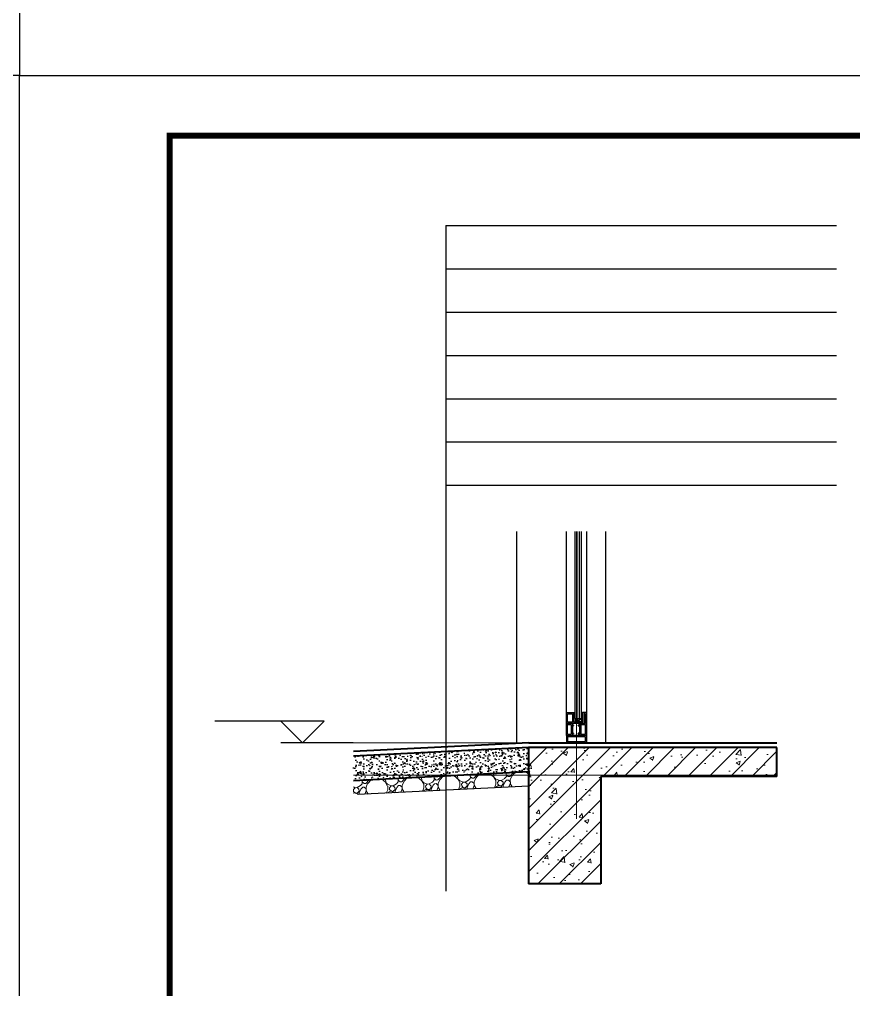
# Model space of a CAD drawing. Extents: x 27938 to 725830, y -209821 to 1628073.
# Drawn here: x 260214 to 263683, y 932830 to 936865 of the extents above; entities that cross this region are included whole.
import ezdxf

# ---------------------------------------------------------------- set-up
doc = ezdxf.new("R2010")
doc.units = 0
doc.header["$LTSCALE"] = 1000
doc.header["$MEASUREMENT"] = 0
doc.linetypes.add('DOTE', pattern=[2.42, 2, -0.2, 0.02, -0.2])
for name, color, linetype in [('3-面层', 5, 'Continuous'), ('DIM_ELEV', 3, 'Continuous'), ('DIM_LEAD', 3, 'Continuous'), ('PUB_HACTH', 252, 'Continuous'), ('图框', 140, 'Continuous')]:
    doc.layers.add(name, color=color, linetype=linetype)
for name, color, linetype, lineweight in [('DOTE', 19, 'DOTE', 9), ('PUB_HATCH', 8, 'Continuous', 9), ('WALL', 9, 'Continuous', 40)]:
    doc.layers.add(name, color=color, linetype=linetype, lineweight=lineweight)
doc.layers.add('yichutu', color=7, linetype='Continuous', true_color=0xffffff, plot=False)
pattern_1 = [(45, (-2110935.04, 1142494.77), (-44.1941738, 44.1941738), []), (50, (-2110935.04, 1142494.77), (179.315046, -15.688034), [18.75, -206.25]), (355, (-2110935.04, 1142494.77), (-34.687833, 188.048033), [15, -165]), (100.4514, (-2110920.1, 1142493.47), (144.627345, 172.359886), [15.935047, -175.285528]), (46.1842, (-2110935.04, 1142544.77), (266.810262, -41.379754), [28.125, -309.375]), (96.6356, (-2110912.8, 1142541.32), (233.665676, 243.529468), [23.902572, -262.92825]), (351.1842, (-2110935.04, 1142544.77), (233.665486, 243.52965), [22.5, -247.5]), (21, (-2110910.04, 1142532.27), (149.226763, -100.654723), [18.75, -206.25]), (326, (-2110910.04, 1142532.27), (60.828833, 181.287511), [15, -165]), (71.4514, (-2110897.6, 1142523.88), (210.055657, 80.632624), [15.935047, -175.285528]), (37.5, (-2110935.04, 1142494.77), (3.0399638, 83.2234635), [0, -163, 0, -167.5, 0, -165.625]), (7.5, (-2110935.04, 1142494.77), (65.7673844, 98.602928), [0, -95.5, 0, -159.25, 0, -63.125]), (327.5, (-2110990.79, 1142494.77), (133.455609, -5.638718), [0, -62.5, 0, -195, 0, -258.75]), (317.5, (-2111015.79, 1142494.77), (145.7965423, 25.0262456), [0, -81.25, 0, -129.5, 0, -183.75])]

# ---------------------------------------------------------------- blocks, each defined once
blk = doc.blocks.new('yct-841-594-84100-59399.9999999999-100-1000.0')
at = {"layer": 'yichutu', "color": 7, "true_color": 0xffffff}
blk.add_lwpolyline([(0, 0), (0, 59400), (84100, 59400), (84100, 0)], close=True, dxfattribs=at)
blk = doc.blocks.new('A$C6C8F5AB9')
at = {"layer": '图框'}
blk.add_lwpolyline([(0, 0), (21025, 0), (21025, -14850), (0, -14850)], close=True, dxfattribs=at)
blk.add_lwpolyline([(0, 0), (21025, 0), (21025, -14850), (0, -14850)], close=True, dxfattribs=at)
at = {"layer": '图框', "const_width": 25}
blk.add_lwpolyline([(20775, -14600), (20775, -250), (625, -250), (625, -14600)], close=True, dxfattribs=at)

msp = doc.modelspace()

# ---------------------------------------------------------------- hatches: boundary and pattern name
at = {"layer": 'PUB_HACTH', "ltscale": 0.8}
h = msp.add_hatch(dxfattribs=at)
h.set_pattern_fill('AR-CONC', color=256, scale=25, angle=2.8607)
h.set_pattern_definition([(52.8606782, (-1887365.465, 1158950.115), (45.6882796, -1.7067098), [4.7625, -52.3875]), (357.8606782, (-1887365.465, 1158950.115), (-11.1835175, 47.2649187), [3.81, -41.91]), (103.3116782, (-1887361.657, 1158949.973), (34.5049375, 45.558), [4.0475, -44.5225]), (49.0448782, (-1887366.1, 1158962.8), (68.2098655, -7.115264), [7.14375, -78.58125]), (99.4962782, (-1887360.414, 1158962.206), (56.1899994, 64.74137), [6.07125, -66.78375]), (354.0446782, (-1887366.1, 1158962.8), (56.1900976, 64.7412652), [5.715, -62.865]), (23.8606782, (-1887359.598, 1158959.945), (39.1324404, -23.6428395), [4.7625, -52.3875]), (328.8606782, (-1887359.6, 1158959.945), (13.1331625, 46.7607062), [3.81, -41.91]), (74.3120782, (-1887356.337, 1158957.975), (52.2654936, 23.1179638), [4.0475, -44.5225]), (40.36067825, (-1887365.465, 1158950.115), (-0.28379433, 21.15095364), [0, -41.402, 0, -42.545, 0, -42.06875]), (10.3606782, (-1887365.465, 1158950.115), (15.43415785, 25.84763433), [0, -24.257, 0, -40.4495, 0, -16.03375]), (330.36067825, (-1887379.607, 1158949.408), (33.92688386, 0.26134608), [0, -15.875, 0, -49.53, 0, -65.7225]), (320.3606782, (-1887385.95, 1158949.09), (36.6689041, 8.19689118), [0, -20.6375, 0, -32.893, 0, -46.6725])])
h.paths.add_polyline_path([(261603, 933800.1), (261603, 933700), (262337.2, 933736.7), (262332.2, 933836.6)])
at = {"layer": 'PUB_HATCH'}
h = msp.add_hatch(dxfattribs=at)
h.set_pattern_fill('钢筋混凝土', color=256, scale=25, style=0)
h.set_pattern_definition(pattern_1)
h.paths.add_polyline_path([(263363.9, 933716.7), (263363.9, 933836.7), (262331.4, 933836.7), (262631.4, 933716.7)])
h = msp.add_hatch(dxfattribs=at)
h.set_pattern_fill('钢筋混凝土', color=256, scale=25, style=0)
h.set_pattern_definition(pattern_1)
h.paths.add_polyline_path([(262631.4, 933716.7), (262331.4, 933836.7), (262331.4, 933269.7), (262631.4, 933269.7)])
at = {"layer": 'PUB_HATCH', "linetype": 'ByBlock'}
h = msp.add_hatch(dxfattribs=at)
h.set_pattern_fill('卵石砌体', color=256, scale=20, angle=2.8607, style=0)
h.set_pattern_definition([(2.860678, (-1887260.6, 1158955.36), (-7.486127, 149.813077), [7.5, -22.5, 7.5, -112.5]), (2.860678, (-1887223.89, 1158972.21), (-7.486127, 149.813077), [7.5, -142.5]), (2.860678, (-1887299.55, 1158983.45), (-7.486127, 149.813077), [15, -135]), (2.860678, (-1887337.37, 1158989.07), (-7.486127, 149.813077), [22.5, -127.5]), (2.860678, (-1887262.84, 1159000.3), (-7.486127, 149.813077), [15, -15, 22.5, -97.5]), (2.860678, (-1887271.45, 1159022.4), (-7.486127, 149.813077), [22.5, -127.5]), (2.860678, (-1887309.28, 1159028.02), (-7.486127, 149.813077), [22.5, -52.5, 22.5, -52.5]), (2.860678, (-1887340.37, 1159048.99), (-7.486127, 149.813077), [22.5, -7.5, 7.5, -112.5]), (2.860678, (-1887243.74, 1159068.84), (-7.486127, 149.813077), [7.5, -142.5]), (2.860678, (-1887274.45, 1159082.32), (-7.486127, 149.813077), [15, -135]), (92.860678, (-1887372.2, 1159084.95), (-149.813077, -7.486127), [15, -135]), (92.860678, (-1887351.98, 1158980.83), (-149.813077, -7.486127), [7.5, -15, 22.5, -105]), (92.860678, (-1887315.28, 1158997.68), (-149.813077, -7.486127), [30, -7.5, 7.5, -105]), (92.860678, (-1887294.68, 1159036.26), (-149.813077, -7.486127), [22.5, -127.5]), (92.860678, (-1887283.82, 1158969.21), (-149.813077, -7.486127), [15, -135]), (92.860678, (-1887282.31, 1159089.44), (-149.813077, -7.486127), [15, -135]), (92.860678, (-1887270.33, 1158999.92), (-149.813077, -7.486127), [15, -75, 7.5, -52.5]), (92.860678, (-1887251.6, 1159075.95), (-149.813077, -7.486127), [7.5, -7.5, 7.5, -127.5]), (92.860678, (-1887240.74, 1159008.91), (-149.813077, -7.486127), [15, -22.5, 15, -97.5]), (92.860678, (-1887231.38, 1158971.83), (-149.813077, -7.486127), [15, -135]), (47.860678, (-1887358.72, 1158965.47), (-7.486127, 149.8130763), [21.21315, -42.426404, 31.8198, -116.672678]), (47.860678, (-1887366.21, 1158965.1), (-7.486127, 149.8130763), [21.213203, -190.91883]), (47.860678, (-1887284.56, 1158984.2), (-7.486127, 149.8130763), [21.213203, -190.91883]), (47.860678, (-1887303.29, 1159058.35), (-7.486127, 149.8130763), [21.213203, -190.91883]), (47.860678, (-1887232.13, 1158986.82), (-7.486127, 149.8130763), [21.213203, -190.91883]), (47.860678, (-1887360.22, 1158995.43), (-7.486127, 149.8130763), [10.606602, -201.52542]), (47.860678, (-1887347.48, 1159041.13), (-7.486127, 149.8130763), [10.606602, -201.52542]), (47.860678, (-1887329.88, 1158989.44), (-7.486127, 149.8130763), [10.606602, -201.52542]), (47.860678, (-1887317.52, 1159042.62), (-7.486127, 149.8130763), [10.606602, -201.52542]), (47.860678, (-1887271.08, 1159014.91), (-7.486127, 149.8130763), [10.606602, -201.52542]), (47.860678, (-1887275.2, 1159097.3), (-7.486127, 149.8130763), [10.606602, -201.52542]), (47.860678, (-1887259.47, 1159083.07), (-7.486127, 149.8130763), [10.606602, -201.52542]), (47.860678, (-1887247.86, 1159001.05), (-7.486127, 149.8130763), [10.606602, -201.52542]), (47.860678, (-1887238.5, 1158963.97), (-7.486127, 149.8130763), [10.606602, -201.52542]), (47.860678, (-1887241.49, 1159023.89), (-7.486127, 149.8130763), [10.606602, -201.52542]), (47.860678, (-1887245.24, 1159098.8), (-7.486127, 149.8130763), [10.606602, -201.52542]), (47.860678, (-1887236.25, 1159069.21), (-7.486127, 149.8130763), [10.606602, -201.52542]), (137.860678, (-1887266.96, 1159082.7), (-149.8130763, -7.486127), [10.606602, -201.52542]), (137.860678, (-1887252.73, 1159098.43), (-149.8130763, -7.486127), [10.606602, -201.52542]), (137.860678, (-1887243.74, 1159068.84), (-149.8130763, -7.486127), [10.606602, -201.52542]), (137.860678, (-1887222.76, 1159099.92), (-149.8130763, -7.486127), [10.606602, -201.52542]), (137.860678, (-1887295.05, 1159043.75), (-149.8130763, -7.486127), [10.606602, -201.52542]), (137.860678, (-1887309.28, 1159028.02), (-149.8130763, -7.486127), [10.606602, -201.52542]), (137.860678, (-1887352.35, 1158988.32), (-149.8130763, -7.486127), [10.606602, -201.52542]), (137.860678, (-1887337.37, 1158989.07), (-149.8130763, -7.486127), [10.606602, -201.52542]), (137.860678, (-1887325.01, 1159042.25), (-149.8130763, -7.486127), [10.606602, -201.52542]), (137.860678, (-1887353.85, 1159018.28), (-149.8130763, -7.486127), [10.606602, -201.52542]), (137.860678, (-1887262.84, 1159000.3), (-149.8130763, -7.486127), [10.606602, -201.52542]), (137.860678, (-1887241.12, 1159016.4), (-149.8130763, -7.486127), [10.606602, -201.52542]), (137.860678, (-1887232.13, 1158986.82), (-149.8130763, -7.486127), [10.606602, -201.52542]), (137.860678, (-1887232.88, 1159001.8), (-149.8130763, -7.486127), [10.606602, -201.52542]), (137.860678, (-1887223.89, 1158972.21), (-149.8130763, -7.486127), [10.606602, -201.52542]), (137.860678, (-1887348.23, 1159056.11), (-149.8130763, -7.486127), [21.213203, -190.91883]), (137.860678, (-1887271.08, 1159014.91), (-149.8130763, -7.486127), [21.213203, -190.91883]), (137.860678, (-1887275.95, 1158962.1), (-149.8130763, -7.486127), [53.033008, -159.099024]), (29.4257294, (-1887369.21, 1159025.02), (149.8130758, 7.4861281), [16.77, -318.64018]), (29.4257294, (-1887344.49, 1158981.2), (149.8130758, 7.4861281), [16.77, -318.64018]), (29.4257294, (-1887317.896, 1159050.114), (149.8130758, 7.4861281), [16.77, -318.64018]), (29.4257294, (-1887253.105, 1158955.73), (149.8130758, 7.4861281), [16.77, -318.64018]), (29.4257294, (-1887277.45, 1158992.06), (149.8130758, 7.4861281), [16.77, -318.64018]), (29.4257294, (-1887263.964, 1159022.77), (149.8130758, 7.4861281), [16.77, -318.64018]), (29.4257294, (-1887289.056, 1159074.08), (149.8130758, 7.4861281), [16.77, -318.64018]), (29.4257294, (-1887236.25, 1159069.21), (149.8130758, 7.4861281), [16.77, -318.64018]), (66.295627, (-1887354.226, 1159025.77), (-7.4861268, 149.8130764), [16.77, -318.64018]), (66.295627, (-1887354.6, 1159033.26), (-7.4861268, 149.8130764), [16.77, -318.64018]), (66.295627, (-1887295.8, 1159058.73), (-7.4861268, 149.8130764), [33.54, -301.87018]), (66.295627, (-1887242.99, 1159053.86), (-7.4861268, 149.8130764), [16.77, -318.64018]), (66.295627, (-1887249.36, 1159031.01), (-7.4861268, 149.8130764), [16.77, -318.64018]), (66.295627, (-1887322.767, 1158997.305), (-7.4861268, 149.8130764), [16.77, -318.64018]), (66.295627, (-1887251.98, 1159083.445), (-7.4861268, 149.8130764), [16.77, -318.64018]), (66.295627, (-1887229.13, 1159077.08), (-7.4861268, 149.8130764), [16.77, -318.64018]), (119.4257294, (-1887363.96, 1159070.34), (-7.4861281, 149.8130758), [16.77, -318.64018]), (119.4257294, (-1887275.58, 1158954.607), (-7.4861281, 149.8130758), [16.77, -318.64018]), (119.4257294, (-1887347.86, 1159048.616), (-7.4861281, 149.8130758), [16.77, -318.64018]), (119.4257294, (-1887234.75, 1159039.25), (-7.4861281, 149.8130758), [16.77, -318.64018]), (119.4257294, (-1887286.81, 1159029.14), (-7.4861281, 149.8130758), [16.77, -318.64018]), (119.4257294, (-1887243.364, 1159061.35), (-7.4861281, 149.8130758), [16.77, -318.64018]), (119.4257294, (-1887316.77, 1159027.64), (-7.4861281, 149.8130758), [16.77, -318.64018]), (119.4257294, (-1887345.24, 1158996.18), (-7.4861281, 149.8130758), [16.77, -318.64018]), (156.295627, (-1887356.1, 1159063.223), (-149.8130764, -7.4861268), [16.77, -318.64018]), (156.295627, (-1887299.546, 1158983.446), (-149.8130764, -7.4861268), [16.77, -318.64018]), (156.295627, (-1887332.88, 1159049.365), (-149.8130764, -7.4861268), [16.77, -318.64018]), (156.295627, (-1887239.995, 1158993.93), (-149.8130764, -7.4861268), [16.77, -318.64018]), (156.295627, (-1887260.595, 1158955.355), (-149.8130764, -7.4861268), [16.77, -318.64018]), (156.295627, (-1887251.6, 1159075.954), (-149.8130764, -7.4861268), [16.77, -318.64018]), (156.295627, (-1887271.455, 1159022.4), (-149.8130764, -7.4861268), [16.77, -318.64018]), (156.295627, (-1887356.1, 1159063.223), (-149.8130764, -7.4861268), [16.77, -318.64018]), (156.295627, (-1887219.395, 1159032.51), (-149.8130764, -7.4861268), [16.77, -318.64018]), (246.295627, (-1887358.72, 1158965.47), (7.4861268, -149.8130764), [16.77, -318.64018])])
h.paths.add_polyline_path([(261603, 933646.9), (261619.8, 933640.8), (262340.2, 933676.8), (262337.2, 933736.7), (261603, 933700)])

# ---------------------------------------------------------------- linework, layer by layer
for p, q in [((262488.9, 933886.7), (262488.9, 934735.2)), ((262573.9, 933981.7), (262573.9, 934735.2)), ((262488.9, 933931.7), (262488.9, 933981.7)), ((262488.9, 933981.7), (262519, 933981.7)), ((262493.9, 933941.7), (262493.9, 933976.7)), ((262493.9, 933976.7), (262514, 933976.7)), ((262514, 933976.7), (262514, 933941.7)), ((262519, 933981.7), (262519, 933941.7)), ((262557.8, 933941.7), (262557.8, 933981.7)), ((262562.9, 933981.7), (262557.8, 933981.7)), ((262562.9, 933981.7), (262562.9, 933936.7)), ((262573.9, 933981.7), (262563.9, 933981.7)), ((262563.9, 933976.7), (262563.9, 933981.7)), ((262568.9, 933976.7), (262563.9, 933976.7)), ((262568.9, 933936.7), (262568.9, 933976.7)), ((262573.9, 933931.7), (262573.9, 933981.7)), ((262488.9, 933886.7), (262488.9, 933936.7)), ((262488.9, 933936.7), (262493.9, 933936.7)), ((262493.9, 933936.7), (262488.9, 933936.7)), ((262514, 933941.7), (262493.9, 933941.7)), ((262493.9, 933936.7), (262498.9, 933936.7)), ((262568, 933936.7), (262493.9, 933936.7)), ((262498.9, 933941.7), (262514, 933941.7)), ((262513.9, 933934.7), (262513.9, 933928.7)), ((262513.9, 933934.7), (262519, 933934.7)), ((262519, 933941.7), (262557.8, 933941.7)), ((262557.8, 933941.7), (262519, 933941.7)), ((262519, 933936.7), (262519, 933934.7)), ((262525.4, 933941.7), (262551.4, 933956.9)), ((262525.4, 933956.9), (262551.4, 933941.7)), ((262525.4, 933956.9), (262525.4, 933941.7)), ((262525.4, 933956.9), (262551.4, 933956.9)), ((262538, 933936.7), (262568.9, 933936.7)), ((262538, 933934.7), (262538, 933936.7)), ((262538, 933934.7), (262543.9, 933934.7)), ((262543.9, 933934.7), (262543.9, 933928.7)), ((262543.9, 933934.7), (262543.9, 933928.7)), ((262551.4, 933956.9), (262551.4, 933941.7)), ((262573.9, 933886.7), (262573.9, 933936.7)), ((262488.9, 933921), (262488.9, 933902.1)), ((262493.9, 933891.7), (262493.9, 933931.7)), ((262493.9, 933931.7), (262508.9, 933931.7)), ((262508.9, 933931.7), (262493.9, 933931.7)), ((262508.9, 933931.7), (262493.9, 933931.7)), ((262508.9, 933931.7), (262508.9, 933891.7)), ((262513.9, 933928.7), (262519, 933928.7)), ((262513.9, 933926.7), (262519, 933926.7)), ((262513.9, 933926.7), (262513.9, 933896.7)), ((262519, 933896.7), (262513.9, 933896.7)), ((262519, 933894.7), (262513.9, 933894.7)), ((262513.9, 933894.7), (262513.9, 933888.7)), ((262519, 933928.7), (262519, 933926.7)), ((262519, 933896.7), (262519, 933894.7)), ((262538, 933926.7), (262538, 933928.7)), ((262538, 933928.7), (262543.9, 933928.7)), ((262538, 933926.7), (262543.9, 933926.7)), ((262543.9, 933896.7), (262538, 933896.7)), ((262538, 933894.7), (262538, 933896.7)), ((262543.9, 933894.7), (262538, 933894.7)), ((262543.9, 933926.7), (262543.9, 933896.7)), ((262543.9, 933926.7), (262543.9, 933896.7)), ((262543.9, 933894.7), (262543.9, 933888.7)), ((262543.9, 933894.7), (262543.9, 933888.7)), ((262548.9, 933931.7), (262548.9, 933891.7)), ((262548.9, 933931.7), (262548.9, 933891.7)), ((262548.9, 933931.7), (262568.9, 933931.7)), ((262568.9, 933931.7), (262548.9, 933931.7)), ((262568.9, 933891.7), (262568.9, 933931.7)), ((262573.9, 933886.7), (262488.9, 933886.7)), ((262573.9, 933886.7), (262488.9, 933886.7)), ((262488.9, 933886.7), (262488.9, 933856.7)), ((262488.9, 933856.7), (262573.9, 933856.7)), ((262493.9, 933891.7), (262508.9, 933891.7)), ((262568.9, 933881.7), (262493.9, 933881.7)), ((262493.9, 933881.7), (262493.9, 933861.7)), ((262493.9, 933861.7), (262568.9, 933861.7)), ((262519, 933888.7), (262513.9, 933888.7)), ((262519, 933888.7), (262519, 933886.7)), ((262543.9, 933888.7), (262538, 933888.7)), ((262538, 933886.7), (262538, 933888.7)), ((262548.9, 933891.7), (262568.9, 933891.7)), ((262568.9, 933861.7), (262568.9, 933881.7)), ((262573.9, 933856.7), (262573.9, 933886.7))]:
    msp.add_line(p, q)
at = {"color": 4}
for p, q in [((262525.4, 933956.9), (262525.4, 934735.2)), ((262533.4, 933956.9), (262533.4, 934735.2)), ((262543.4, 933956.9), (262543.4, 934735.2)), ((262551.4, 933956.9), (262551.4, 934735.2))]:
    msp.add_line(p, q, dxfattribs=at)
for centre, start, end in [((262520.1, 933987.2), 258.6978, 339.2409), ((262520.1, 933975.5), 258.6978, 339.2409), ((262556.7, 933987.2), 200.7591, 281.3022), ((262556.7, 933975.5), 200.7591, 281.3022)]:
    msp.add_arc(centre, 5.68, start, end)
at = {"layer": '3-面层'}
for points in [[(262281.4, 934735.2), (262281.4, 933856.7)], [(262651.4, 934735.2), (262651.4, 933856.7)]]:
    msp.add_lwpolyline(points, dxfattribs=at)
at = {"layer": 'DIM_ELEV'}
for p, q in [((261481.9, 933946.7), (261027.5, 933946.7)), ((261391.9, 933856.7), (261301.9, 933946.7)), ((261391.9, 933856.7), (261481.9, 933946.7)), ((261601.9, 933856.7), (261301.9, 933856.7))]:
    msp.add_line(p, q, dxfattribs=at)
at = {"layer": 'DIM_LEAD'}
for p, q in [((261988, 936007.4), (263611.8, 936007.4)), ((261988, 936007.4), (261988, 933239.8)), ((261988, 935827.4), (263611.8, 935827.4)), ((261988, 935647.4), (263611.8, 935647.4)), ((261988, 935467.4), (263611.8, 935467.4)), ((261988, 935287.4), (263611.8, 935287.4)), ((261988, 935107.4), (263611.8, 935107.4)), ((261988, 934927.4), (263611.8, 934927.4))]:
    msp.add_line(p, q, dxfattribs=at)
at = {"layer": 'DOTE', "color": 4}
msp.add_line((262531.4, 934735.2), (262531.4, 933539.7), dxfattribs=at)
at = {"layer": 'DOTE'}
for p, q in [((263363.9, 933856.7), (261601.9, 933856.7)), ((263365, 933721.6), (261603, 933721.6))]:
    msp.add_line(p, q, dxfattribs=at)
at = {"layer": 'PUB_HACTH', "ltscale": 0.8}
msp.add_lwpolyline([(262332.5, 933676.4), (261619.8, 933640.8)], dxfattribs=at)
at = {"layer": 'WALL', "ltscale": 0.8}
for q in [(261603, 933820.1), (263363.9, 933856.7)]:
    msp.add_line((262333.3, 933856.7), q, dxfattribs=at)
at = {"layer": 'WALL', "color": 2}
for p, q in [((263363.9, 933836.7), (262331.4, 933836.7)), ((262331.4, 933836.7), (262331.4, 933269.7)), ((263363.9, 933716.7), (262631.4, 933716.7)), ((262631.4, 933716.7), (262631.4, 933269.7))]:
    msp.add_line(p, q, dxfattribs=at)
at = {"layer": 'WALL'}
for p, q in [((263363.9, 933716.7), (263363.9, 933836.7)), ((262631.4, 933269.7), (262331.4, 933269.7))]:
    msp.add_line(p, q, dxfattribs=at)
at = {"layer": 'WALL', "color": 2, "ltscale": 0.8}
for points in [[(262332.2, 933836.6), (261603, 933800.1)], [(261603, 933700), (262332.5, 933736.5)]]:
    msp.add_lwpolyline(points, dxfattribs=at)
at = {"layer": '图框', "color": 2}
msp.add_lwpolyline([(260214.1, 936632.1), (229214.1, 936632.1), (229214.1, 954632.1), (260214.1, 954632.1)], close=True, dxfattribs=at)

# ---------------------------------------------------------------- block references
msp.add_blockref('A$C6C8F5AB9', (260214.1, 936632.1))
at = {"layer": 'yichutu', "xscale": 0.25, "yscale": 0.25, "zscale": 0.25}
msp.add_blockref('yct-841-594-84100-59399.9999999999-100-1000.0', (260214.1, 921782.1), dxfattribs=at)

doc.saveas('drawing.dxf')
